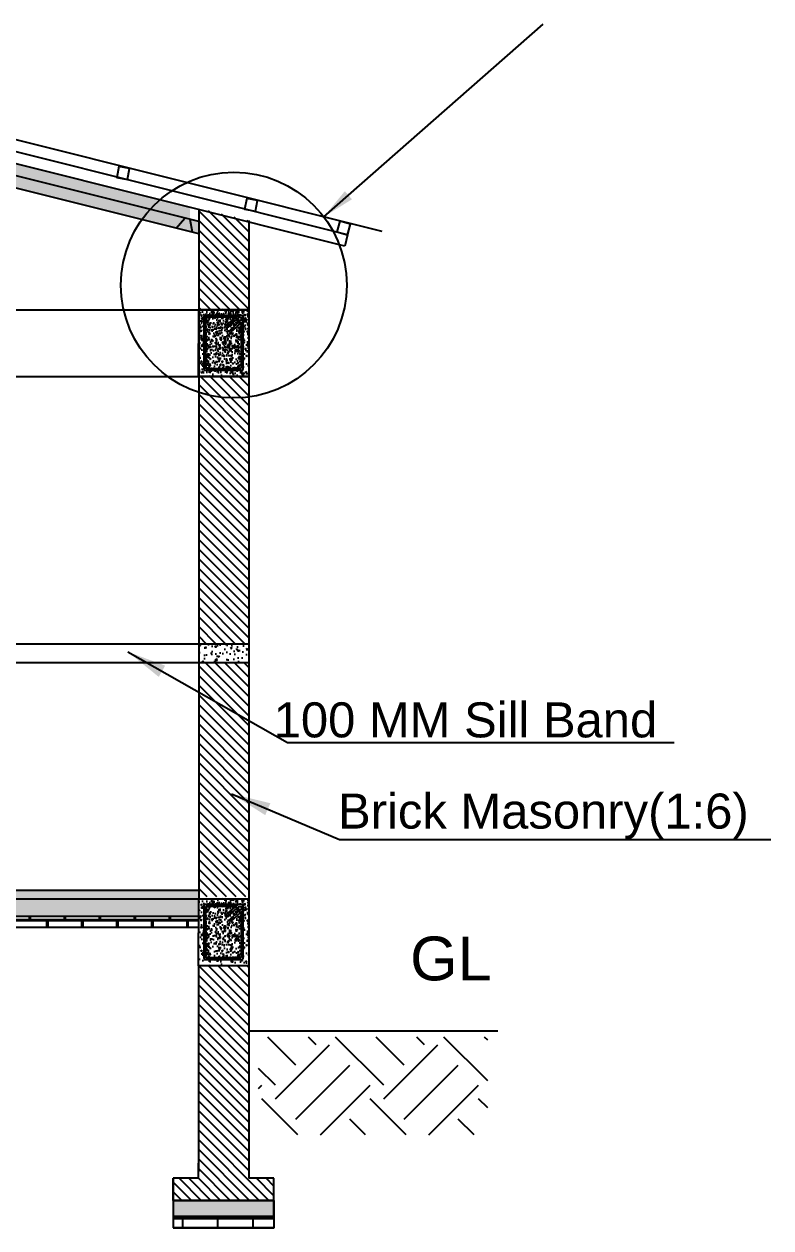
# Model space of a CAD drawing. Header units: metres. Extents: x 428 to 3974, y -4076 to 3914.
# Drawn here: x 1043.99 to 1047.41, y -388.2 to -382.71 of the extents above; entities that cross this region are included whole.
import ezdxf

# ---------------------------------------------------------------- set-up
doc = ezdxf.new("R2010")
doc.units = ezdxf.units.M
doc.header["$MEASUREMENT"] = 0
doc.linetypes.add('CONTINOUS', pattern=[0])
for name, color, linetype in [('Dimension', 7, 'Continuous'), ('Frame', 7, 'Continuous'), ('Roof', 221, 'CONTINOUS'), ('trench', 7, 'Continuous'), ('Truss', 202, 'Continuous'), ('wall', 150, 'Continuous')]:
    doc.layers.add(name, color=color, linetype=linetype)
doc.layers.add('hatch-back', color=9, linetype='Continuous', lineweight=5)
doc.styles.add('labor camp', font='arial.ttf')
doc.styles.get("Standard").update_dxf_attribs({"font": 'arial.ttf'})
doc.dimstyles.new('1@25', dxfattribs={"dimtxt": 0.2, "dimasz": 0.15, "dimexe": 0.01, "dimexo": 0.45, "dimgap": 0.09, "dimtad": 0, "dimtih": 1, "dimtoh": 1, "dimlfac": 0.25, "dimzin": 0, "dimdsep": 46, "dimtxsty": 'labor camp', "dimblk": 'OBLIQUE', "dimcen": 0.09, "dimadec": 0, "dimazin": 0, "dimtfac": 1, "dimtofl": 0, "dimtmove": 1, "dimatfit": 3, "dimfxl": 0.1, "dimfxlon": 1, "dimtolj": 1, "dimtzin": 0, "dimarcsym": 0})
doc.dimstyles.get("Standard").update_dxf_attribs({"dimtxt": 0.18, "dimasz": 0.18, "dimexe": 0.18, "dimexo": 0.0625, "dimgap": 0.09, "dimtad": 0, "dimtih": 1, "dimtoh": 1, "dimzin": 0, "dimdsep": 46, "dimtxsty": 'Standard', "dimcen": 0.09, "dimadec": 0, "dimazin": 0, "dimtfac": 1, "dimtofl": 0, "dimtmove": 0, "dimatfit": 3, "dimfxl": 1, "dimtolj": 1, "dimtzin": 0, "dimarcsym": 0})
pattern_1 = [(50, (-6.520944, 18.36636), (0.0717260183, -0.0062752135), [0.0075, -0.0825]), (355, (-6.520944, 18.36636), (-0.0138751334, 0.0752192134), [0.006, -0.066]), (100.4514, (-6.51497, 18.36584), (0.057850938, 0.068943954), [0.006374019, -0.070114211]), (46.1842, (-6.52094, 18.38636), (0.106724105, -0.0165519014), [0.01125, -0.12375]), (96.6356, (-6.51205, 18.38498), (0.093466271, 0.097411787), [0.009561029, -0.1051713]), (351.1842, (-6.52094, 18.38636), (0.093466195, 0.09741186), [0.009, -0.099]), (21, (-6.510944, 18.38136), (0.0596907052, -0.040261889), [0.0075, -0.0825]), (326, (-6.510944, 18.38136), (0.024331533, 0.0725150045), [0.006, -0.066]), (71.4514, (-6.50597, 18.37801), (0.084022263, 0.0322530497), [0.006374019, -0.070114211]), (37.5, (-6.520944, 18.366362), (0.00121598553, 0.0332893854), [0, -0.0652, 0, -0.067, 0, -0.06625]), (7.5, (-6.520944, 18.366362), (0.0263069537, 0.0394411712), [0, -0.0382, 0, -0.0637, 0, -0.02525]), (327.5, (-6.543244, 18.366362), (0.0533822436, -0.0022554872), [0, -0.025, 0, -0.078, 0, -0.1035]), (317.5, (-6.553244, 18.36636), (0.058318617, 0.0100104982), [0, -0.0325, 0, -0.0518, 0, -0.0735])]
pattern_2 = [(50, (-0.93755, 0), (0.0717260183, -0.0062752135), [0.0075, -0.0825]), (355, (-0.93755, 0), (-0.0138751334, 0.0752192134), [0.006, -0.066]), (100.4514, (-0.93157, -0.00052), (0.057850938, 0.068943954), [0.006374019, -0.070114211]), (46.1842, (-0.93755, 0.02), (0.106724105, -0.0165519014), [0.01125, -0.12375]), (96.6356, (-0.92865, 0.01862), (0.093466271, 0.097411787), [0.009561029, -0.1051713]), (351.1842, (-0.93755, 0.02), (0.093466195, 0.09741186), [0.009, -0.099]), (21, (-0.92755, 0.015), (0.0596907052, -0.040261889), [0.0075, -0.0825]), (326, (-0.92755, 0.015), (0.024331533, 0.0725150045), [0.006, -0.066]), (71.4514, (-0.922574, 0.011645), (0.084022263, 0.0322530497), [0.006374019, -0.070114211]), (37.5, (-0.937548, 0), (0.00121598553, 0.0332893854), [0, -0.0652, 0, -0.067, 0, -0.06625]), (7.5, (-0.93755, 0), (0.0263069537, 0.0394411712), [0, -0.0382, 0, -0.0637, 0, -0.02525]), (327.5, (-0.959848, 0), (0.0533822436, -0.0022554872), [0, -0.025, 0, -0.078, 0, -0.1035]), (317.5, (-0.96985, 0), (0.058318617, 0.0100104982), [0, -0.0325, 0, -0.0518, 0, -0.0735])]

# ---------------------------------------------------------------- blocks, each defined once
blk = doc.blocks.new('_Oblique')
at = {"color": 0, "linetype": 'ByBlock', "lineweight": -2}
blk.add_line((-0.5, -0.5), (0.5, 0.5), dxfattribs=at)

msp = doc.modelspace()

# ---------------------------------------------------------------- hatches: boundary and pattern name
at = {"transparency": 33554687}
h = msp.add_hatch(dxfattribs=at)
h.set_pattern_fill('AR-CONC', color=6, scale=0.01)
h.set_pattern_definition([(50, (651.9364, -263.478895), (0.071726018, -0.0062752135), [0.0075, -0.0825]), (355, (651.9364, -263.478895), (-0.013875133, 0.075219213), [0.006, -0.066]), (100.451444, (651.94238, -263.47942), (0.057850885, 0.068943999), [0.006374019, -0.070114211]), (46.1842, (651.9364, -263.458895), (0.106724133, -0.016551928), [0.01125, -0.12375]), (96.635635, (651.9453, -263.46027), (0.093466195, 0.09741186), [0.009561034, -0.105171376]), (351.184164, (651.9364, -263.4589), (0.093466195, 0.09741186), [0.009, -0.099]), (21, (651.9464, -263.463895), (0.059690705, -0.040261889), [0.0075, -0.0825]), (326, (651.9464, -263.463895), (0.024331533, 0.072515005), [0.006, -0.066]), (71.451445, (651.95138, -263.46725), (0.084022238, 0.032253115), [0.006374019, -0.070114211]), (37.5, (651.936403, -263.478895), (0.0012159855, 0.0332893854), [0, -0.0652, 0, -0.067, 0, -0.06625]), (7.5, (651.936403, -263.478895), (0.0263069537, 0.0394411712), [0, -0.0382, 0, -0.0637, 0, -0.02525]), (327.5, (651.914103, -263.478895), (0.0533822436, -0.0022554872), [0, -0.025, 0, -0.078, 0, -0.1035]), (317.5, (651.904103, -263.478895), (0.058318617, 0.010010498), [0, -0.0325, 0, -0.0518, 0, -0.0735])])
h.paths.add_polyline_path([(1044.9876, -384.0697), (1044.9379, -384.1155), (1044.9312, -384.1081), (1044.9842, -384.0593, -0.589119), (1044.9719, -384.0525, -0.174263), (1044.9738, -384.0474), (1044.9184, -384.0936), (1044.912, -384.0859), (1044.9617, -384.0445), (1044.8323, -384.045, -0.414214), (1044.8403, -384.053, -1), (1044.8243, -384.053, -0.414214), (1044.8323, -384.045), (1044.8296, -384.0445, 0.414214), (1044.8236, -384.0505), (1044.8236, -384.2688, -0.90907), (1044.8395, -384.2703, -0.414214), (1044.8315, -384.2783), (1044.9772, -384.2785, -0.343546), (1044.9712, -384.2707, -1), (1044.9872, -384.2707)])
h = msp.add_hatch(dxfattribs=at)
h.set_pattern_fill('AR-CONC', color=6, scale=0.01)
h.set_pattern_definition([(50, (651.9364, -266.169503), (0.071726018, -0.0062752135), [0.0075, -0.0825]), (355, (651.9364, -266.1695), (-0.013875133, 0.075219213), [0.006, -0.066]), (100.451444, (651.94238, -266.170026), (0.057850885, 0.068943999), [0.006374019, -0.070114211]), (46.1842, (651.9364, -266.1495), (0.106724133, -0.016551928), [0.01125, -0.12375]), (96.635635, (651.9453, -266.15088), (0.093466195, 0.09741186), [0.009561034, -0.105171376]), (351.184164, (651.9364, -266.1495), (0.093466195, 0.09741186), [0.009, -0.099]), (21, (651.9464, -266.154503), (0.059690705, -0.040261889), [0.0075, -0.0825]), (326, (651.9464, -266.1545), (0.024331533, 0.072515005), [0.006, -0.066]), (71.451445, (651.95138, -266.15786), (0.084022238, 0.032253115), [0.006374019, -0.070114211]), (37.5, (651.936403, -266.169503), (0.0012159855, 0.0332893854), [0, -0.0652, 0, -0.067, 0, -0.06625]), (7.5, (651.936403, -266.169503), (0.0263069537, 0.0394411712), [0, -0.0382, 0, -0.0637, 0, -0.02525]), (327.5, (651.914103, -266.169503), (0.0533822436, -0.0022554872), [0, -0.025, 0, -0.078, 0, -0.1035]), (317.5, (651.904103, -266.169503), (0.058318617, 0.010010498), [0, -0.0325, 0, -0.0518, 0, -0.0735])])
h.paths.add_polyline_path([(1044.9876, -386.7603), (1044.9379, -386.8061), (1044.9312, -386.7987), (1044.9842, -386.7499, -0.589119), (1044.9719, -386.7431, -0.174263), (1044.9738, -386.738), (1044.9184, -386.7842), (1044.912, -386.7765), (1044.9617, -386.7351), (1044.8323, -386.7356, -0.414214), (1044.8403, -386.7436, -1), (1044.8243, -386.7436, -0.414214), (1044.8323, -386.7356), (1044.8296, -386.7351, 0.414214), (1044.8236, -386.7411), (1044.8236, -386.9594, -0.90907), (1044.8395, -386.9609, -0.414214), (1044.8315, -386.9689), (1044.9772, -386.9691, -0.343546), (1044.9712, -386.9614, -1), (1044.9872, -386.9614)])
at = {"layer": 'Dimension'}
h = msp.add_hatch(dxfattribs=at)
h.set_pattern_fill('ANSI31', color=6, scale=0.25, angle=90, style=0)
h.paths.add_polyline_path([(1040.7854, -383.5663), (1040.5568, -383.6234), (1040.5568, -384.0115), (1040.7854, -384.0115)])
h.paths.add_polyline_path([(1045.0206, -383.6041), (1044.792, -383.547), (1044.792, -383.5663), (1044.792, -384.0115), (1045.0206, -384.0115)])
h = msp.add_hatch(dxfattribs=at)
h.set_pattern_fill('ANSI31', color=6, scale=0.25, angle=90, style=0)
h.set_pattern_definition([(135, (-6.520944, 18.366362), (-0.0220970869, -0.0220970869), [])])
h.paths.add_polyline_path([(1045.0206, -384.3163), (1044.792, -384.3163), (1044.792, -384.9526), (1044.792, -385.5363), (1045.0206, -385.5363)])
h = msp.add_hatch(dxfattribs=at)
h.set_pattern_fill('ANSI31', color=6, scale=0.25, angle=90, style=0)
h.set_pattern_definition([(135, (-6.520944, 18.496362), (-0.0220970869, -0.0220970869), [])])
h.paths.add_polyline_path([(1044.792, -386.6921), (1045.0206, -386.6921), (1045.0206, -385.6221), (1044.792, -385.6221)])
h = msp.add_hatch(dxfattribs=at)
h.set_pattern_fill('ANSI31', color=6, scale=0.25, angle=90, style=0)
h.paths.add_polyline_path([(1045.0209, -387.0069), (1044.7909, -387.0069), (1044.7909, -387.9083), (1044.7909, -387.9083), (1044.7909, -387.977), (1044.6759, -387.977), (1044.6759, -388.0776), (1045.1359, -388.0776), (1045.1359, -387.977), (1045.0209, -387.977), (1045.0209, -387.9083), (1045.0209, -387.9083)])
h.paths.add_polyline_path([(1040.7856, -387.0069), (1040.5556, -387.0069), (1040.5556, -387.9083), (1040.5556, -387.9083), (1040.5556, -387.977), (1040.4406, -387.977), (1040.4406, -388.0776), (1040.9006, -388.0776), (1040.9006, -387.977), (1040.7856, -387.977), (1040.7856, -387.9083), (1040.7856, -387.9083)])
at = {"layer": 'Truss', "linetype": 'Continuous', "lineweight": 30}
h = msp.add_hatch(dxfattribs=at)
h.set_pattern_fill('AR-B816C', color=256, scale=0.01)
h.set_pattern_definition([(0, (-0.93755, 0), (0.08, 0.08), [0.15625, -0.00375]), (0, (-1.01755, 0.00375), (0.08, 0.08), [0.15625, -0.00375]), (90, (-0.93755, 0), (-0.08, 0.08), [-0.08375, 0.07625]), (90, (-0.9413, 0), (-0.08, 0.08), [-0.08375, 0.07625])])
h.paths.add_polyline_path([(1044.7906, -386.8321), (1044.7906, -386.7821), (1040.7853, -386.7821), (1040.7854, -386.8321)])
at = {"layer": 'wall'}
h = msp.add_hatch(dxfattribs=at)
h.set_pattern_fill('AR-CONC', color=201, scale=0.01, style=0)
h.set_pattern_definition([(50, (-0.039133, 0.00344), (0.0717260183, -0.0062752135), [0.0075, -0.0825]), (355, (-0.03913, 0.00344), (-0.0138751334, 0.0752192134), [0.006, -0.066]), (100.4514, (-0.033156, 0.002916), (0.057850938, 0.068943954), [0.006374019, -0.070114211]), (46.1842, (-0.03913, 0.02344), (0.106724105, -0.0165519014), [0.01125, -0.12375]), (96.6356, (-0.03024, 0.02206), (0.093466271, 0.097411787), [0.009561029, -0.1051713]), (351.1842, (-0.03913, 0.02344), (0.093466195, 0.09741186), [0.009, -0.099]), (21, (-0.029133, 0.01844), (0.0596907052, -0.040261889), [0.0075, -0.0825]), (326, (-0.02913, 0.01844), (0.024331533, 0.0725150045), [0.006, -0.066]), (71.4514, (-0.02416, 0.015084), (0.084022263, 0.0322530497), [0.006374019, -0.070114211]), (37.5, (-0.039133, 0.00344), (0.00121598553, 0.0332893854), [0, -0.0652, 0, -0.067, 0, -0.06625]), (7.5, (-0.039133, 0.00344), (0.0263069537, 0.0394411712), [0, -0.0382, 0, -0.0637, 0, -0.02525]), (327.5, (-0.061433, 0.00344), (0.0533822436, -0.0022554872), [0, -0.025, 0, -0.078, 0, -0.1035]), (317.5, (-0.071433, 0.00344), (0.058318617, 0.0100104982), [0, -0.0325, 0, -0.0518, 0, -0.0735])])
h.paths.add_polyline_path([(1042.7881, -383.107), (1044.7529, -383.5982), (1044.7529, -383.5628), (1044.7529, -383.5435), (1042.7881, -383.0523), (1040.7462, -383.5628), (1040.7462, -383.6174)])
h = msp.add_hatch(dxfattribs=at)
h.set_pattern_fill('AR-CONC', color=256, scale=0.25, style=0)
h.set_pattern_definition([(50, (0, 0), (1.7931505, -0.1568803), [0.1875, -2.0625]), (355, (0, 0), (-0.3468783, 1.8804803), [0.15, -1.65]), (100.4514, (0.1494, -0.013), (1.4462735, 1.7235989), [0.1593505, -1.7528553]), (46.1842, (0, 0.5), (2.6681026, -0.4137975), [0.28125, -3.09375]), (96.6356, (0.2223, 0.4655), (2.336657, 2.4352947), [0.239026, -2.6292825]), (351.1842, (0, 0.5), (2.336655, 2.4352965), [0.225, -2.475]), (21, (0.25, 0.375), (1.4922676, -1.0065472), [0.1875, -2.0625]), (326, (0.25, 0.375), (0.6082883, 1.812875), [0.15, -1.65]), (71.4514, (0.3744, 0.2911), (2.1005566, 0.8063262), [0.1593505, -1.7528553]), (37.5, (0, 0), (0.03039964, 0.83223463), [0, -1.63, 0, -1.675, 0, -1.65625]), (7.5, (0, 0), (0.65767384, 0.9860293), [0, -0.955, 0, -1.5925, 0, -0.63125]), (327.5, (-0.5575, 0), (1.3345561, -0.05638718), [0, -0.625, 0, -1.95, 0, -2.5875]), (317.5, (-0.8075, 0), (1.4579654, 0.2502625), [0, -0.8125, 0, -1.295, 0, -1.8375])])
h.paths.add_polyline_path([(1042.7881, -383.107), (1040.7854, -383.6077), (1040.7854, -383.664), (1042.7881, -383.1633), (1044.792, -383.6643), (1044.792, -383.6079)])
h = msp.add_hatch(dxfattribs=at)
h.set_pattern_fill('AR-CONC', color=201, scale=0.01, style=0)
h.set_pattern_definition([(50, (0, 0), (0.0717260183, -0.0062752135), [0.0075, -0.0825]), (355, (0, 0), (-0.0138751334, 0.0752192134), [0.006, -0.066]), (100.4514, (0.00598, -0.00052), (0.057850938, 0.068943954), [0.006374019, -0.070114211]), (46.1842, (0, 0.02), (0.106724105, -0.0165519014), [0.01125, -0.12375]), (96.6356, (0.00889, 0.01862), (0.093466271, 0.097411787), [0.009561029, -0.1051713]), (351.1842, (0, 0.02), (0.093466195, 0.09741186), [0.009, -0.099]), (21, (0.01, 0.015), (0.0596907052, -0.040261889), [0.0075, -0.0825]), (326, (0.01, 0.015), (0.024331533, 0.0725150045), [0.006, -0.066]), (71.4514, (0.014974, 0.011645), (0.084022263, 0.0322530497), [0.006374019, -0.070114211]), (37.5, (0, 0), (0.00121598553, 0.0332893854), [0, -0.0652, 0, -0.067, 0, -0.06625]), (7.5, (0, 0), (0.0263069537, 0.0394411712), [0, -0.0382, 0, -0.0637, 0, -0.02525]), (327.5, (-0.0223, 0), (0.0533822436, -0.0022554872), [0, -0.025, 0, -0.078, 0, -0.1035]), (317.5, (-0.0323, 0), (0.058318617, 0.0100104982), [0, -0.0325, 0, -0.0518, 0, -0.0735])])
h.paths.add_polyline_path([(1044.792, -383.6643), (1044.792, -383.6079), (1042.7881, -383.107), (1040.7854, -383.6077), (1040.7854, -383.664), (1042.7881, -383.1633)])
h = msp.add_hatch(dxfattribs=at)
h.set_pattern_fill('AR-CONC', color=201, scale=0.01, style=0)
h.set_pattern_definition([(50, (-6.520944, 21.05697), (0.0717260183, -0.0062752135), [0.0075, -0.0825]), (355, (-6.520944, 21.05697), (-0.0138751334, 0.0752192134), [0.006, -0.066]), (100.4514, (-6.51497, 21.05645), (0.057850938, 0.068943954), [0.006374019, -0.070114211]), (46.1842, (-6.52094, 21.07697), (0.106724105, -0.0165519014), [0.01125, -0.12375]), (96.6356, (-6.51205, 21.07559), (0.093466271, 0.097411787), [0.009561029, -0.1051713]), (351.1842, (-6.52094, 21.07697), (0.093466195, 0.09741186), [0.009, -0.099]), (21, (-6.510944, 21.07197), (0.0596907052, -0.040261889), [0.0075, -0.0825]), (326, (-6.510944, 21.07197), (0.024331533, 0.0725150045), [0.006, -0.066]), (71.4514, (-6.50597, 21.068615), (0.084022263, 0.0322530497), [0.006374019, -0.070114211]), (37.5, (-6.520944, 21.05697), (0.00121598553, 0.0332893854), [0, -0.0652, 0, -0.067, 0, -0.06625]), (7.5, (-6.520944, 21.05697), (0.0263069537, 0.0394411712), [0, -0.0382, 0, -0.0637, 0, -0.02525]), (327.5, (-6.543244, 21.05697), (0.0533822436, -0.0022554872), [0, -0.025, 0, -0.078, 0, -0.1035]), (317.5, (-6.553244, 21.05697), (0.058318617, 0.0100104982), [0, -0.0325, 0, -0.0518, 0, -0.0735])])
h.paths.add_polyline_path([(1044.7906, -384.0115), (1044.7906, -384.2315), (1044.829, -384.2315, -0.414214), (1044.8189, -384.2214, -0.414214), (1044.829, -384.2114), (1044.9867, -384.2114, -0.414214), (1044.9968, -384.2214, -0.414214), (1044.9867, -384.2315), (1045.0206, -384.2315), (1045.0206, -384.0115)])
h = msp.add_hatch(dxfattribs=at)
h.set_pattern_fill('AR-CONC', color=201, scale=0.01, style=0)
h.set_pattern_definition([(50, (674.91956, -263.81386), (0.071726018, -0.0062752135), [0.0075, -0.0825]), (355, (674.91956, -263.81386), (-0.013875133, 0.075219213), [0.006, -0.066]), (100.4514, (674.925534, -263.81438), (0.057850938, 0.068943954), [0.006374019, -0.070114211]), (46.1842, (674.91956, -263.79386), (0.106724105, -0.016551901), [0.01125, -0.12375]), (96.6356, (674.92845, -263.79524), (0.09346627, 0.097411787), [0.00956103, -0.1051713]), (351.1842, (674.91956, -263.79386), (0.093466195, 0.09741186), [0.009, -0.099]), (21, (674.92956, -263.79886), (0.059690705, -0.040261889), [0.0075, -0.0825]), (326, (674.92956, -263.79886), (0.024331533, 0.072515005), [0.006, -0.066]), (71.4514, (674.93453, -263.802214), (0.084022263, 0.03225305), [0.006374019, -0.070114211]), (37.5, (674.919557, -263.813859), (0.0012159855, 0.0332893854), [0, -0.0652, 0, -0.067, 0, -0.06625]), (7.5, (674.919557, -263.81386), (0.0263069537, 0.0394411712), [0, -0.0382, 0, -0.0637, 0, -0.02525]), (327.5, (674.897257, -263.813859), (0.0533822436, -0.0022554872), [0, -0.025, 0, -0.078, 0, -0.1035]), (317.5, (674.887257, -263.81386), (0.058318617, 0.010010498), [0, -0.0325, 0, -0.0518, 0, -0.0735])])
h.paths.add_polyline_path([(1045.0206, -384.0115), (1044.7921, -384.0115), (1044.7906, -384.3163), (1044.8238, -384.3163, -0.264756), (1044.8189, -384.3077, -1), (1044.839, -384.3077, -0.264756), (1044.8341, -384.3163), (1044.9816, -384.3163, -0.264756), (1044.9767, -384.3077, -1), (1044.9968, -384.3077, -0.264756), (1044.9919, -384.3163), (1045.0206, -384.3163)])
h = msp.add_hatch(dxfattribs=at)
h.set_pattern_fill('AR-CONC', color=201, scale=0.01, style=0)
h.set_pattern_definition(pattern_1)
h.paths.add_polyline_path([(1045.0206, -384.0115), (1044.792, -384.0115), (1044.792, -384.3163), (1045.0206, -384.3163)])
h = msp.add_hatch(dxfattribs=at)
h.set_pattern_fill('AR-CONC', color=201, scale=0.01, style=0)
h.set_pattern_definition([(50, (257.24063, 22.25907), (0.0717260183, -0.0062752135), [0.0075, -0.0825]), (355, (257.24063, 22.25907), (-0.0138751334, 0.0752192134), [0.006, -0.066]), (100.4514, (257.246606, 22.25855), (0.057850938, 0.068943954), [0.006374019, -0.070114211]), (46.1842, (257.24063, 22.27907), (0.106724105, -0.016551901), [0.01125, -0.12375]), (96.6356, (257.24952, 22.27769), (0.09346627, 0.097411787), [0.009561029, -0.1051713]), (351.1842, (257.24063, 22.27907), (0.093466195, 0.09741186), [0.009, -0.099]), (21, (257.25063, 22.27407), (0.0596907052, -0.040261889), [0.0075, -0.0825]), (326, (257.25063, 22.27407), (0.024331533, 0.0725150045), [0.006, -0.066]), (71.4514, (257.2556, 22.270716), (0.084022263, 0.0322530497), [0.006374019, -0.070114211]), (37.5, (257.240629, 22.259072), (0.0012159855, 0.0332893854), [0, -0.0652, 0, -0.067, 0, -0.06625]), (7.5, (257.24063, 22.25907), (0.0263069537, 0.0394411712), [0, -0.0382, 0, -0.0637, 0, -0.02525]), (327.5, (257.218329, 22.259072), (0.0533822436, -0.0022554872), [0, -0.025, 0, -0.078, 0, -0.1035]), (317.5, (257.20833, 22.25907), (0.058318617, 0.0100104982), [0, -0.0325, 0, -0.0518, 0, -0.0735])])
h.paths.add_polyline_path([(1044.792, -384.3163), (1044.8304, -384.3163, -0.414214), (1044.8203, -384.3062, -0.414214), (1044.8304, -384.2962), (1044.9881, -384.2962, -0.414214), (1044.9982, -384.3062, -0.414214), (1044.9881, -384.3163), (1045.0206, -384.3163), (1045.0206, -384.0115), (1044.792, -384.0115)])
h = msp.add_hatch(dxfattribs=at)
h.set_pattern_fill('AR-CONC', color=201, scale=0.01, style=0)
h.set_pattern_definition(pattern_1)
h.paths.add_polyline_path([(1044.792, -385.5363), (1044.792, -385.6221), (1045.0206, -385.6221), (1045.0206, -385.5363)])
h = msp.add_hatch(dxfattribs=at)
h.set_pattern_fill('AR-CONC', color=201, scale=0.01, style=0)
h.set_pattern_definition(pattern_2)
h.paths.add_polyline_path([(1040.7854, -386.6621), (1040.7854, -386.7021), (1044.792, -386.7021), (1044.792, -386.6621)])
h = msp.add_hatch(dxfattribs=at)
h.set_pattern_fill('AR-CONC', color=201, scale=0.01, style=0)
h.set_pattern_definition(pattern_2)
h.paths.add_polyline_path([(1040.7851, -386.7021), (1040.7853, -386.7821), (1044.7906, -386.7821), (1044.7906, -386.7021)])
h = msp.add_hatch(dxfattribs=at)
h.set_pattern_fill('AR-CONC', color=201, scale=0.01, style=0)
h.set_pattern_definition(pattern_1)
h.paths.add_polyline_path([(1044.7906, -386.7021), (1044.7906, -386.9221), (1044.829, -386.9221, -0.414214), (1044.8189, -386.9121, -0.414214), (1044.829, -386.902), (1044.9867, -386.902, -0.414214), (1044.9968, -386.9121, -0.414214), (1044.9867, -386.9221), (1045.0206, -386.9221), (1045.0206, -386.7021)])
h = msp.add_hatch(dxfattribs=at)
h.set_pattern_fill('AR-CONC', color=201, scale=0.01, style=0)
h.set_pattern_definition([(50, (674.91956, -266.50447), (0.071726018, -0.0062752135), [0.0075, -0.0825]), (355, (674.91956, -266.50447), (-0.013875133, 0.075219213), [0.006, -0.066]), (100.4514, (674.925534, -266.50499), (0.057850938, 0.068943954), [0.006374019, -0.070114211]), (46.1842, (674.91956, -266.48447), (0.106724105, -0.016551901), [0.01125, -0.12375]), (96.6356, (674.92845, -266.48585), (0.09346627, 0.097411787), [0.00956103, -0.1051713]), (351.1842, (674.91956, -266.48447), (0.093466195, 0.09741186), [0.009, -0.099]), (21, (674.92956, -266.48947), (0.059690705, -0.040261889), [0.0075, -0.0825]), (326, (674.92956, -266.48947), (0.024331533, 0.072515005), [0.006, -0.066]), (71.4514, (674.93453, -266.49282), (0.084022263, 0.03225305), [0.006374019, -0.070114211]), (37.5, (674.919557, -266.504467), (0.0012159855, 0.0332893854), [0, -0.0652, 0, -0.067, 0, -0.06625]), (7.5, (674.919557, -266.504467), (0.0263069537, 0.0394411712), [0, -0.0382, 0, -0.0637, 0, -0.02525]), (327.5, (674.897257, -266.504467), (0.0533822436, -0.0022554872), [0, -0.025, 0, -0.078, 0, -0.1035]), (317.5, (674.887257, -266.504467), (0.058318617, 0.010010498), [0, -0.0325, 0, -0.0518, 0, -0.0735])])
h.paths.add_polyline_path([(1045.0206, -386.7021), (1044.7921, -386.7021), (1044.7906, -387.0069), (1044.8238, -387.0069, -0.264756), (1044.8189, -386.9983, -1), (1044.839, -386.9983, -0.264756), (1044.8341, -387.0069), (1044.9816, -387.0069, -0.264756), (1044.9767, -386.9983, -1), (1044.9968, -386.9983, -0.264756), (1044.9919, -387.0069), (1045.0206, -387.0069)])
h = msp.add_hatch(dxfattribs=at)
h.set_pattern_fill('AR-CONC', color=201, scale=0.01, style=0)
h.set_pattern_definition([(50, (257.24063, 19.568463), (0.0717260183, -0.0062752135), [0.0075, -0.0825]), (355, (257.24063, 19.56846), (-0.0138751334, 0.0752192134), [0.006, -0.066]), (100.4514, (257.246606, 19.56794), (0.057850938, 0.068943954), [0.006374019, -0.070114211]), (46.1842, (257.24063, 19.58846), (0.106724105, -0.016551901), [0.01125, -0.12375]), (96.6356, (257.24952, 19.58708), (0.09346627, 0.097411787), [0.009561029, -0.1051713]), (351.1842, (257.24063, 19.58846), (0.093466195, 0.09741186), [0.009, -0.099]), (21, (257.25063, 19.583463), (0.0596907052, -0.040261889), [0.0075, -0.0825]), (326, (257.25063, 19.58346), (0.024331533, 0.0725150045), [0.006, -0.066]), (71.4514, (257.2556, 19.58011), (0.084022263, 0.0322530497), [0.006374019, -0.070114211]), (37.5, (257.240629, 19.568463), (0.0012159855, 0.0332893854), [0, -0.0652, 0, -0.067, 0, -0.06625]), (7.5, (257.24063, 19.568463), (0.0263069537, 0.0394411712), [0, -0.0382, 0, -0.0637, 0, -0.02525]), (327.5, (257.218329, 19.568463), (0.0533822436, -0.0022554872), [0, -0.025, 0, -0.078, 0, -0.1035]), (317.5, (257.20833, 19.568463), (0.058318617, 0.0100104982), [0, -0.0325, 0, -0.0518, 0, -0.0735])])
h.paths.add_polyline_path([(1044.792, -387.0069), (1044.8304, -387.0069, -0.414214), (1044.8203, -386.9969, -0.414214), (1044.8304, -386.9868), (1044.9881, -386.9868, -0.414214), (1044.9982, -386.9969, -0.414214), (1044.9881, -387.0069), (1045.0206, -387.0069), (1045.0206, -386.7021), (1044.792, -386.7021)])
h = msp.add_hatch(dxfattribs=at)
h.set_pattern_fill('AR-CONC', color=256, scale=0.5, style=0)
h.set_pattern_definition([(50, (-21.506, -275.7723), (3.586301, -0.313761), [0.375, -4.125]), (355, (-21.506, -275.7723), (-0.693757, 3.760961), [0.3, -3.3]), (100.4514, (-21.207, -275.7984), (2.892547, 3.447198), [0.318701, -3.50571]), (46.1842, (-21.506, -274.7723), (5.336205, -0.827595), [0.5625, -6.1875]), (96.6356, (-21.0613, -274.841), (4.673314, 4.87059), [0.478051, -5.258565]), (351.1842, (-21.506, -274.772), (4.67331, 4.870593), [0.45, -4.95]), (21, (-21.006, -275.0223), (2.984535, -2.0130945), [0.375, -4.125]), (326, (-21.006, -275.0223), (1.216577, 3.62575), [0.3, -3.3]), (71.4514, (-20.7573, -275.19), (4.201113, 1.612652), [0.318701, -3.50571]), (37.5, (-21.506, -275.7723), (0.0607993, 1.6644693), [0, -3.26, 0, -3.35, 0, -3.3125]), (7.5, (-21.506, -275.7723), (1.3153477, 1.9720586), [0, -1.91, 0, -3.185, 0, -1.2625]), (327.5, (-22.621, -275.7723), (2.6691122, -0.1127744), [0, -1.25, 0, -3.9, 0, -5.175]), (317.5, (-23.121, -275.7723), (2.915931, 0.500525), [0, -1.625, 0, -2.59, 0, -3.675])])
h.paths.add_polyline_path([(1040.2268, -387.0459), (1040.2268, -387.12), (1044.8057, -387.12), (1044.8057, -387.046)])
h = msp.add_hatch(dxfattribs=at)
h.set_pattern_fill('EARTH', color=201, scale=1.4, angle=45)
h.set_pattern_definition([(45, (-1594.86776, 1158.00593), (0, 0.494974747), [0.35, -0.35]), (45, (-1594.96056, 1158.09874), (0, 0.494974747), [0.35, -0.35]), (45, (-1595.05337, 1158.19155), (0, 0.494974747), [0.35, -0.35]), (135, (-1595.05337, 1158.25342), (-0.494974747, 1e-16), [0.35, -0.35]), (135, (-1594.96056, 1158.34623), (-0.494974747, 1e-16), [0.35, -0.35]), (135, (-1594.86776, 1158.43903), (-0.494974747, 1e-16), [0.35, -0.35])])
h.paths.add_polyline_path([(1046.1119, -387.3321), (1045.0653, -387.3321), (1045.0653, -387.779), (1046.1119, -387.779)])
h = msp.add_hatch(dxfattribs=at)
h.set_pattern_fill('AR-CONC', color=201, scale=0.01, style=0)
h.set_pattern_definition([(50, (0, 0), (0.0717260183, -0.0062752135), [0.0075, -0.0825]), (355, (0, 0), (-0.0138751334, 0.0752192134), [0.006, -0.066]), (100.4514, (0.00598, -0.00052), (0.057850938, 0.068943954), [0.006374019, -0.070114211]), (46.1842, (0, 0.02), (0.106724105, -0.0165519014), [0.01125, -0.12375]), (96.6356, (0.00889, 0.01862), (0.093466271, 0.097411787), [0.009561029, -0.1051713]), (351.1842, (0, 0.02), (0.093466195, 0.09741186), [0.009, -0.099]), (21, (0.01, 0.015), (0.0596907052, -0.040261889), [0.0075, -0.0825]), (326, (0.01, 0.015), (0.024331533, 0.0725150045), [0.006, -0.066]), (71.4514, (0.014974, 0.011645), (0.084022263, 0.0322530497), [0.006374019, -0.070114211]), (37.5, (0, 0), (0.00121598553, 0.0332893854), [0, -0.0652, 0, -0.067, 0, -0.06625]), (7.5, (0, 0), (0.0263069537, 0.0394411712), [0, -0.0382, 0, -0.0637, 0, -0.02525]), (327.5, (-0.0223, 0), (0.0533822436, -0.0022554872), [0, -0.025, 0, -0.078, 0, -0.1035]), (317.5, (-0.0323, 0), (0.058318617, 0.0100104982), [0, -0.0325, 0, -0.0518, 0, -0.0735])])
h.paths.add_polyline_path([(1044.6759, -388.0779), (1044.6759, -388.1518), (1045.1359, -388.1518), (1045.1359, -388.0779)])
h.paths.add_polyline_path([(1040.4406, -388.0779), (1040.4406, -388.1518), (1040.9006, -388.1518), (1040.9006, -388.0779)])
h = msp.add_hatch(dxfattribs=at)
h.set_pattern_fill('AR-B816', color=201, scale=0.01)
h.paths.add_polyline_path([(1040.4406, -388.1518), (1040.4406, -388.2034), (1040.9006, -388.2034), (1040.9006, -388.1518)])
h.paths.add_polyline_path([(1045.1359, -388.2034), (1045.1359, -388.1518), (1044.6759, -388.1518), (1044.6759, -388.2034)])

# ---------------------------------------------------------------- linework, layer by layer
for p, q in [((1044.9713, -384.0365), (1044.912, -384.0859)), ((1044.976, -384.0455), (1044.9184, -384.0936)), ((1044.9863, -384.0573), (1044.9312, -384.1081)), ((1044.9956, -384.0624), (1044.9379, -384.1155)), ((1044.9184, -384.0936), (1044.912, -384.0859)), ((1044.9379, -384.1155), (1044.9312, -384.1081)), ((1044.9713, -386.7271), (1044.912, -386.7765)), ((1044.976, -386.7361), (1044.9184, -386.7842)), ((1044.9863, -386.7479), (1044.9312, -386.7987)), ((1044.9956, -386.753), (1044.9379, -386.8061)), ((1044.9184, -386.7842), (1044.912, -386.7765)), ((1044.9379, -386.8061), (1044.9312, -386.7987))]:
    msp.add_line(p, q)
for points in [[(1044.8216, -384.2865), (1044.9896, -384.2865, 0.414214), (1044.9956, -384.2805), (1044.9956, -384.0425, 0.414214), (1044.9896, -384.0365), (1044.8216, -384.0365, 0.414214), (1044.8156, -384.0425), (1044.8156, -384.2805, 0.414214)], [(1044.8216, -386.9771), (1044.9896, -386.9771, 0.414214), (1044.9956, -386.9711), (1044.9956, -386.7331, 0.414214), (1044.9896, -386.7271), (1044.8216, -386.7271, 0.414214), (1044.8156, -386.7331), (1044.8156, -386.9711, 0.414214)]]:
    msp.add_lwpolyline(points, format="xyb", close=True)
for points in [[(1044.9617, -384.0445), (1044.8296, -384.0445, 0.414214), (1044.8236, -384.0505), (1044.8236, -384.2725, 0.414214), (1044.8296, -384.2785), (1044.9816, -384.2785, 0.414214), (1044.9876, -384.2725), (1044.9876, -384.0697)], [(1044.9617, -386.7351), (1044.8296, -386.7351, 0.414214), (1044.8236, -386.7411), (1044.8236, -386.9631, 0.414214), (1044.8296, -386.9691), (1044.9816, -386.9691, 0.414214), (1044.9876, -386.9631), (1044.9876, -386.7603)]]:
    msp.add_lwpolyline(points, format="xyb")
for centre in [(1044.8323, -384.053), (1044.9799, -384.0525), (1044.8315, -384.2703), (1044.9792, -384.2707), (1044.8323, -386.7436), (1044.9799, -386.7431), (1044.8315, -386.9609), (1044.9792, -386.9614)]:
    msp.add_circle(centre, 0.008)
at = {"layer": 'Frame'}
for points in [[(1044.4672, -383.4157), (1044.4765, -383.3665), (1044.4274, -383.3572), (1044.4181, -383.4063)], [(1045.051, -383.5611), (1045.0603, -383.5119), (1045.0112, -383.5026), (1045.0019, -383.5517)], [(1045.4235, -383.6552), (1045.4717, -383.6686), (1045.4851, -383.6204), (1045.4369, -383.607)]]:
    msp.add_lwpolyline(points, close=True, dxfattribs=at)
at = {"layer": 'hatch-back', "linetype": 'Continuous', "lineweight": 15}
for p, q in [((1044.8604, -384.0185), (1044.8604, -384.0185)), ((1044.903, -384.0056), (1044.903, -384.0056)), ((1044.9188, -384.0214), (1044.9188, -384.0214)), ((1044.8604, -386.7091), (1044.8604, -386.7091)), ((1044.903, -386.6962), (1044.903, -386.6962)), ((1044.9188, -386.712), (1044.9188, -386.712))]:
    msp.add_line(p, q, dxfattribs=at)
at = {"layer": 'Roof'}
for p, q in [((1045.4717, -383.6686), (1042.7881, -382.9977)), ((1045.4588, -383.72), (1042.7881, -383.0523)), ((1044.792, -383.6079), (1042.7881, -383.107)), ((1044.792, -383.6643), (1042.7881, -383.1633)), ((1045.4845, -383.6172), (1045.4588, -383.72))]:
    msp.add_line(p, q, dxfattribs=at)
at = {"layer": 'trench'}
msp.add_circle((1044.9526, -383.8983), 0.5154, dxfattribs=at)
at = {"layer": 'Truss'}
for p, q in [((1044.6759, -388.0776), (1044.6759, -387.977)), ((1044.6759, -388.0776), (1045.1359, -388.0776)), ((1045.1359, -388.128), (1045.1359, -388.2034)), ((1044.6759, -388.2034), (1045.1359, -388.2034))]:
    msp.add_line(p, q, dxfattribs=at)
at = {"layer": 'wall'}
for p, q in [((1045.6301, -383.6535), (1042.7881, -382.9431)), ((1044.792, -383.5533), (1044.792, -384.9526)), ((1045.0206, -383.6041), (1045.0206, -386.6921)), ((1040.5568, -384.0115), (1045.0206, -384.0115)), ((1044.7906, -384.3163), (1044.7921, -384.0115)), ((1045.0206, -384.0115), (1044.7906, -384.0115)), ((1045.0206, -384.0115), (1044.7921, -384.0115)), ((1045.0206, -384.0015), (1045.0206, -384.3163)), ((1044.8231, -384.1115), (1044.8148, -384.1115)), ((1044.8773, -384.1115), (1044.8743, -384.1115)), ((1044.9768, -384.1115), (1044.9764, -384.1115)), ((1045.0206, -384.1315), (1045.0206, -384.2315)), ((1044.8079, -384.1415), (1044.8033, -384.1415)), ((1040.5568, -384.3163), (1044.792, -384.3163)), ((1043.4237, -384.3163), (1045.0206, -384.3163)), ((1045.0209, -384.3163), (1044.792, -384.3163)), ((1044.792, -384.8391), (1044.792, -385.6221)), ((1043.4237, -385.5363), (1045.0206, -385.5363)), ((1043.4237, -385.6221), (1045.0206, -385.6221)), ((1044.792, -385.6221), (1044.792, -386.7021)), ((1044.792, -386.6621), (1040.7854, -386.6621)), ((1045.0206, -386.7021), (1040.5568, -386.7021)), ((1044.7906, -387.0069), (1044.7921, -386.7021)), ((1045.0206, -386.7021), (1044.7906, -386.7021)), ((1045.0206, -386.7021), (1044.7921, -386.7021)), ((1045.0206, -386.6921), (1045.0206, -387.0069)), ((1044.7906, -386.7821), (1040.7853, -386.7821)), ((1044.8231, -386.8021), (1044.8148, -386.8021)), ((1044.8773, -386.8021), (1044.8743, -386.8021)), ((1044.9768, -386.8021), (1044.9764, -386.8021)), ((1045.0206, -386.8221), (1045.0206, -386.9221)), ((1044.7906, -386.8321), (1040.7854, -386.8321)), ((1044.8079, -386.8321), (1044.8033, -386.8321)), ((1044.7909, -387.0069), (1044.7909, -387.9481)), ((1045.0209, -387.0069), (1044.792, -387.0069)), ((1045.0209, -387.3035), (1046.1579, -387.3035)), ((1044.7909, -387.977), (1044.6759, -387.977)), ((1044.6759, -387.977), (1044.6759, -388.0776)), ((1045.1359, -387.977), (1045.0209, -387.977)), ((1045.1359, -388.128), (1045.1359, -387.977)), ((1044.6759, -388.0776), (1044.6759, -388.2035)), ((1045.1359, -388.0779), (1044.6759, -388.0779)), ((1045.1359, -388.1532), (1045.1359, -388.0778))]:
    msp.add_line(p, q, dxfattribs=at)
for points in [[(1045.0209, -387.0069), (1045.0209, -387.9083), (1045.0209, -387.9083), (1045.0209, -387.977)], [(1044.7909, -387.977), (1044.7909, -387.9083)], [(1044.6759, -388.0778), (1045.1359, -388.0778), (1045.1359, -388.1518), (1044.6759, -388.1518)], [(1044.6759, -388.1518), (1045.1359, -388.1518), (1045.1359, -388.2035), (1044.6759, -388.2035)]]:
    msp.add_lwpolyline(points, dxfattribs=at)

# ---------------------------------------------------------------- texts
at = {"layer": 'Dimension', "style": 'labor camp'}
for s, insert, char_height, width, attachment_point in [(' 100 MM Sill Band', (1045.9792, -385.8847), 0.16, 4.269866, 5), ('Brick Masonry(1:6)', (1046.3662, -386.3243), 0.16, 4.269866, 5), ('{\\H0.5274x;GL\\fArial|b1|i0|c0|p34;\\H1.896x; }', (1045.7574, -386.8731), 0.379246, 0.798345, 1)]:
    msp.add_mtext(s, dxfattribs=dict(at, insert=insert, char_height=char_height, width=width, attachment_point=attachment_point))

# ---------------------------------------------------------------- leaders
for points in [[(1044.4679, -385.5727), (1045.1975, -385.9877), (1046.964, -385.9877)], [(1044.9418, -386.221), (1045.4353, -386.4305), (1047.4052, -386.4305)]]:
    msp.add_leader(points, dimstyle='Standard', override={"dimgap": 0.09, "dimtad": 0})
at = {"layer": 'trench'}
msp.add_leader([(1045.3631, -383.5868), (1046.3658, -382.7064)], dimstyle='1@25', override={"dimgap": 0.09, "dimtad": 0}, dxfattribs=at)

doc.saveas('drawing.dxf')
